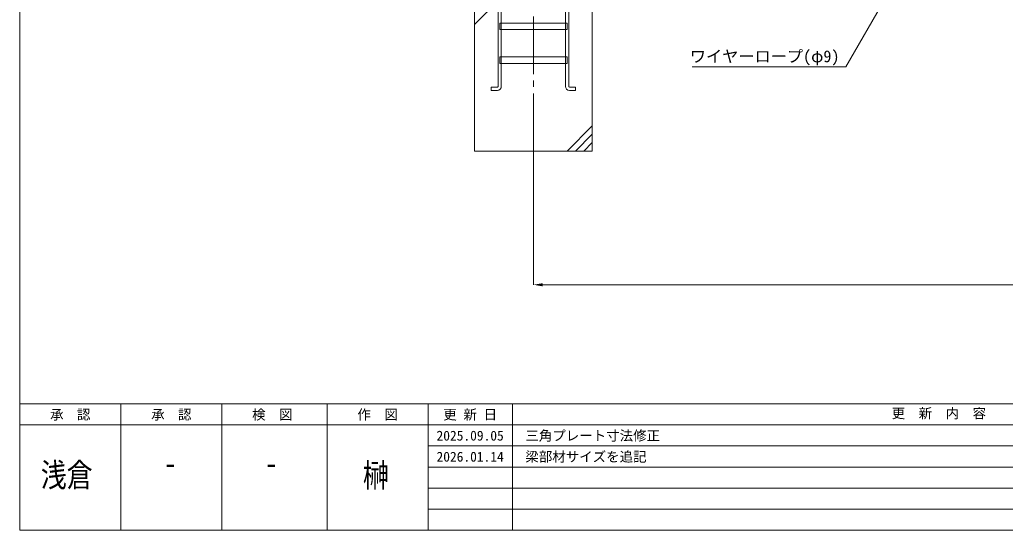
# Model space of a CAD drawing. Units: millimetres, scale not verified. Extents: x -6980 to 13145, y -14438 to 14438.
# Drawn here: x -6980 to -1128, y -14438 to -11409 of the extents above; entities that cross this region are included whole.
import ezdxf
from ezdxf.enums import TextEntityAlignment as Align

# ---------------------------------------------------------------- set-up
doc = ezdxf.new("R2010")
doc.units = ezdxf.units.MM
doc.header["$LTSCALE"] = 38
doc.linetypes.add('CHAIN2', pattern=[12, 9, -1, 1, -1])
doc.linetypes.add('DASHED1', pattern=[1.8, 1.2, -0.6])
for name, color, linetype, lineweight in [('0-9_基礎工事用PCA小', 7, 'Continuous', 18), ('0-A_図面枠', 7, 'Continuous', 18), ('0-B_寸法', 3, 'Continuous', 18), ('1-2_通芯', 1, 'CHAIN2', 18), ('1-7_文字', 7, 'Continuous', 18)]:
    doc.layers.add(name, color=color, linetype=linetype, lineweight=lineweight)
doc.styles.add('ＭＳ ゴシック', font='')
doc.styles.get('ＭＳ ゴシック').set_extended_font_data('MS Gothic')

msp = doc.modelspace()

# ---------------------------------------------------------------- linework, layer by layer
at = {"layer": '0-9_基礎工事用PCA小'}
for p, q in [((-4280.2, -11437.5), (-4130.2, -11287.5)), ((-4120.68, -11467.5), (-4120.68, -11629.5)), ((-3739.72, -11467.5), (-3739.72, -11629.5)), ((-4120.68, -11667.5), (-4120.68, -11804.5)), ((-3739.72, -11667.5), (-3739.72, -11804.5)), ((-3580.2, -12037.5), (-3730.2, -12187.5)), ((-3580.2, -12087.5), (-3680.2, -12187.5)), ((-3580.2, -12137.5), (-3630.2, -12187.5))]:
    msp.add_line(p, q, dxfattribs=at)
at = {"layer": '0-9_基礎工事用PCA小', "color": 4, "linetype": 'DASHED1', "lineweight": 9}
for p, q in [((-4120.68, -11429.5), (-4120.68, -11467.5)), ((-3739.72, -11429.5), (-3739.72, -11467.5)), ((-4120.68, -11629.5), (-4120.68, -11667.5)), ((-3739.72, -11629.5), (-3739.72, -11667.5))]:
    msp.add_line(p, q, dxfattribs=at)
at = {"layer": '0-9_基礎工事用PCA小'}
for points in [[(-4139.73, -11804.45), (-4139.73, -11227.5), (-4120.68, -11227.5), (-4120.68, -11429.5)], [(-3720.68, -11804.45), (-3720.68, -11227.5), (-3739.72, -11227.5), (-3739.72, -11429.5)], [(-4143.68, -11827.5), (-4180.68, -11827.5), (-4180.68, -11808.45), (-4143.72, -11808.45)], [(-3716.72, -11827.5), (-3679.72, -11827.5), (-3679.72, -11808.45), (-3716.67, -11808.45)]]:
    msp.add_lwpolyline(points, dxfattribs=at)
for points in [[(-4280.2, -12187.5), (-3580.2, -12187.5), (-3580.2, -11287.5), (-4280.2, -11287.5)], [(-4130.2, -11429.5), (-3730.2, -11429.5), (-3730.2, -11467.5), (-4130.2, -11467.5)], [(-4130.2, -11629.5), (-3730.2, -11629.5), (-3730.2, -11667.5), (-4130.2, -11667.5)]]:
    msp.add_lwpolyline(points, close=True, dxfattribs=at)
for centre, radius, start, end in [((-4143.72, -11804.45), 4, 270, 0), ((-4143.68, -11804.5), 23, 270, 0), ((-3716.72, -11804.5), 23, 180, 270), ((-3716.67, -11804.45), 4, 180, 270)]:
    msp.add_arc(centre, radius, start, end, dxfattribs=at)
at = {"layer": '0-A_図面枠'}
for p, q in [((-6980.2, -13687.5), (13144.8, -13687.5)), ((-6380.2, -13687.5), (-6380.2, -14437.5)), ((-5780.2, -13687.5), (-5780.2, -14437.5)), ((-5155.2, -13687.5), (-5155.2, -14437.5)), ((-4555.2, -13687.5), (-4555.2, -14437.5)), ((-4055.2, -13687.5), (-4055.2, -14437.5)), ((-6980.2, -13812.5), (994.8, -13812.5)), ((-4555.2, -13937.5), (994.8, -13937.5)), ((-4555.2, -14062.5), (994.8, -14062.5)), ((-4555.2, -14187.5), (994.8, -14187.5)), ((-4555.2, -14312.5), (994.8, -14312.5))]:
    msp.add_line(p, q, dxfattribs=at)
msp.add_lwpolyline([(-6980.2, -562.5), (13144.8, -562.5), (13144.8, -14437.5), (-6980.2, -14437.5)], close=True, dxfattribs=at)
at = {"layer": '0-B_寸法'}
for p, q in [((-3930.2, -12188.5), (-3930.2, -12981.95)), ((3314.8, -12980.95), (-3875.2, -12980.95))]:
    msp.add_line(p, q, dxfattribs=at)
at = {"layer": '0-B_寸法', "color": 91}
msp.add_solid([(-3875.2, -12971.8), (-3930.2, -12980.95), (-3875.2, -12990.12)], dxfattribs=at)
at = {"layer": '1-2_通芯'}
msp.add_line((-3930.2, -12187.5), (-3930.2, -10275.5), dxfattribs=at)
at = {"layer": '1-7_文字'}
for p, q in [((-1817.27, -11242.5), (-2074.2, -11687.5)), ((-2988.35, -11687.5), (-2074.55, -11687.5)), ((-2074.2, -11687.5), (-2074.55, -11687.5))]:
    msp.add_line(p, q, dxfattribs=at)

# ---------------------------------------------------------------- texts
at = {"layer": '0-A_図面枠', "style": 'ＭＳ ゴシック'}
for s, p in [('承\u3000認', (-6800.2, -13798)), ('承\u3000認', (-6200.2, -13798)), ('検\u3000図', (-5600.2, -13798)), ('作\u3000図', (-4975.2, -13798)), ('更 新 日', (-4465.2, -13798)), ('更\u3000新\u3000内\u3000容', (-1802.58, -13790.32)), ('2025.09.05', (-4505.2, -13923)), ('三角プレート寸法修正 ', (-3978, -13923)), ('2026.01.14', (-4505.2, -14048)), ('梁部材サイズを追記', (-3978, -14048))]:
    msp.add_text(s, height=58.65, dxfattribs=at).set_placement(p, align=Align.BOTTOM_LEFT)
at = {"layer": '0-A_図面枠', "style": 'ＭＳ ゴシック', "width": 0.8}
for s, p in [('浅倉', (-6854.75, -14222.17)), ('榊', (-4942.48, -14223.88)), ('-', (-6123.82, -14151.03)), ('-', (-5523.83, -14151.03))]:
    msp.add_text(s, height=140.8, dxfattribs=at).set_placement(p, align=Align.BOTTOM_LEFT)
at = {"layer": '1-7_文字', "style": 'ＭＳ ゴシック'}
msp.add_text('ワイヤーロープ(φ9)', height=70.38, dxfattribs=at).set_placement((-3001.12, -11682.1), align=Align.BOTTOM_LEFT)

doc.saveas('drawing.dxf')
